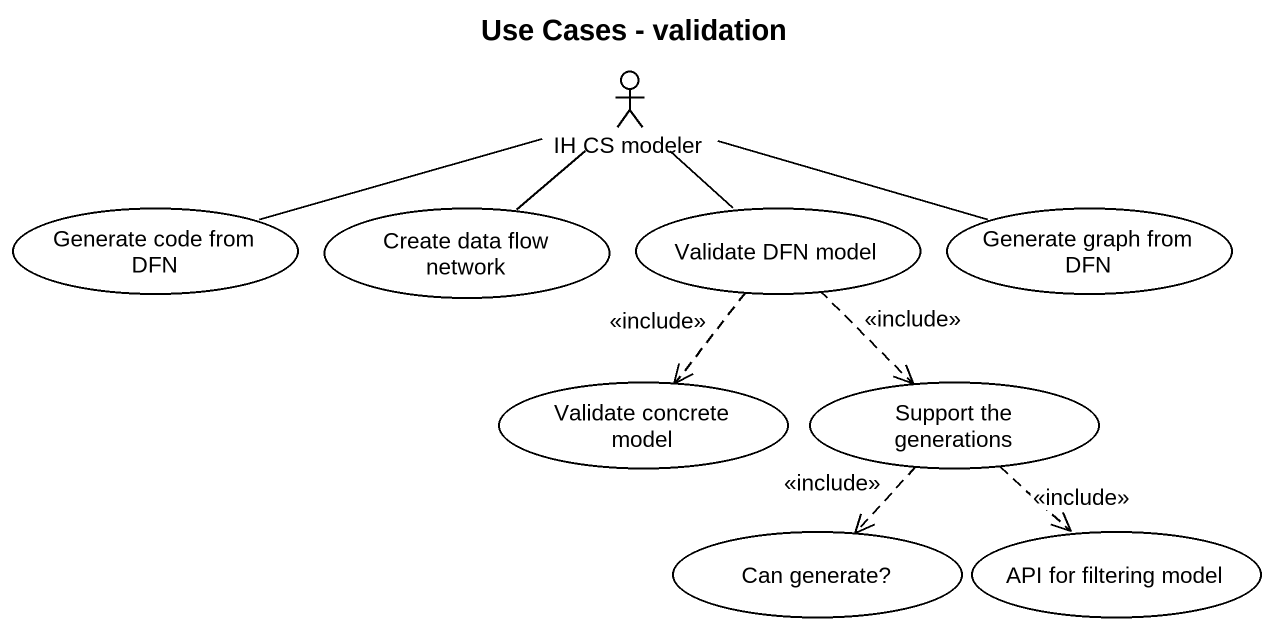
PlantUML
@startuml
title Use Cases - validation
actor "IH CS modeler" as IH_CS_modeler
usecase "Generate code from DFN" as Generate_code_from_DFN #FFFFFF
usecase "Create data flow network" as Create_data_flow_network #FFFFFF
usecase "Validate DFN model" as Validate_DFN_model
usecase "Generate graph from DFN" as Generate_graph_from_DFN #FFFFFF
usecase "Validate concrete model" as Validate_concrete_model
usecase "Support the generations" as Support_the_generations
usecase "Can generate?" as Can_generate
usecase "API for filtering model" as API_for_filtering_model
IH_CS_modeler -left- Generate_code_from_DFN
IH_CS_modeler -- Create_data_flow_network
IH_CS_modeler -- Validate_DFN_model
Validate_DFN_model ..> Validate_concrete_model : <<include>>
Validate_DFN_model ..> Support_the_generations : <<include>>
Generate_graph_from_DFN -left- IH_CS_modeler
Support_the_generations ..> Can_generate : <<include>>
Support_the_generations ..> API_for_filtering_model : <<include>>
@enduml
